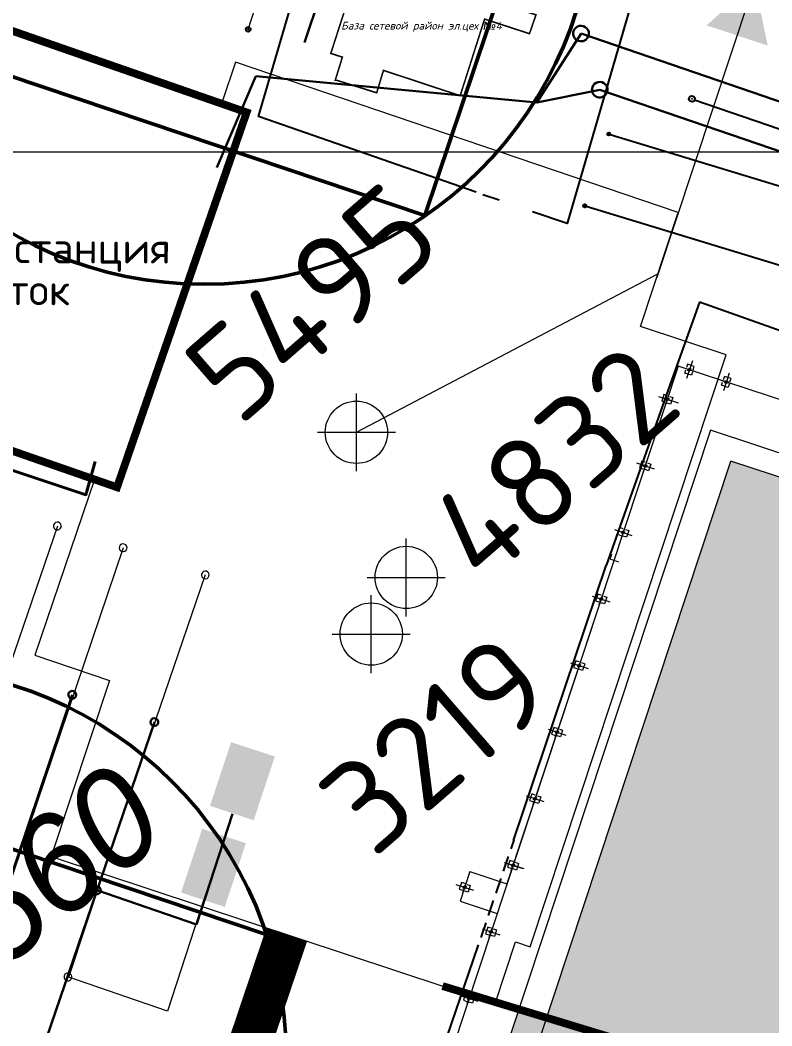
# Model space of a CAD drawing. Header units: millimetres. Extents: x 519 to 9564855, y -810 to 5021775.
# Drawn here: x 9541801.3 to 9541897.8, y 4997887.8 to 4998016.9 of the extents above; entities that cross this region are included whole.
import ezdxf

# ---------------------------------------------------------------- set-up
doc = ezdxf.new("R2010")
doc.units = ezdxf.units.MM
doc.header["$LTSCALE"] = 2
doc.header["$MEASUREMENT"] = 0
doc.header["$PDMODE"] = 2
doc.header["$PDSIZE"] = 5
doc.linetypes.add('1', pattern=[0])
doc.linetypes.add('92051501$0$DASHED', pattern=[0.75, 0.5, -0.25])
doc.layers.add('13A этап', color=7, linetype='Continuous', true_color=0xaafdfa)
for name, color, linetype in [('42 доп. скв. на 2009 год', 96, 'Continuous'), ('Existing roads', 41, 'Continuous'), ('OilColl&Flowlines', 3, 'Continuous'), ('ВЛ', 1, 'Continuous'), ('Газ', 4, 'GAS_LINE'), ('Оборудование', 250, 'Continuous'), ('ограждение', 55, 'Continuous'), ('ситуация', 7, 'Continuous'), ('Скважины - Конфликты наземки', 92, 'Continuous'), ('Скважины на 2013 год.', 21, '1'), ('Скважины на 2015 год', 7, 'Continuous')]:
    doc.layers.add(name, color=color, linetype=linetype)
for name, color, linetype, lineweight in [('SteamInjInfrastructure', 25, 'Continuous', 100), ('Скважины на 2026 доп.', 222, 'Continuous', 50), ('точка', 252, 'Continuous', 9), ('Электро', 1, 'Continuous', 30), ('Электроснаб', 1, 'Continuous', 18), ('Электроснабжене', 1, 'Continuous', 18)]:
    doc.layers.add(name, color=color, linetype=linetype, lineweight=lineweight)
doc.styles.add('92051501$0$STANDARD', font='simplex.shx')
doc.styles.add('Elect', font='isocpeur.ttf')
doc.styles.add('GeoApp', font='', dxfattribs={"height": 1})
doc.styles.get("Standard").update_dxf_attribs({"font": 'isocpeur.ttf', "width": 0.5})
doc.styles.add('style1', font='italicc.shx', dxfattribs={"height": 0.5})
doc.styles.get('GeoApp').set_extended_font_data('D431', italic=True)
doc.linetypes.add('_GP_FENCE', pattern='A,20,[130,ltypeshp.shx,S=2.5,R=0,X=0,Y=2.5],0', length=20)
doc.linetypes.add('CAB', pattern='A,0.7,-0.43403,["K",Standard,S=0.9,R=0,X=-0.4,Y=-0.3],-0.8', length=1.93403)
doc.linetypes.add('FENCELINE1', pattern='A,6.35,-2.54,[133,ltypeshp.shx,S=2.54,R=0,X=-2.54,Y=0],-2.54,25.4', length=36.83)
doc.linetypes.add('GAS_LINE', pattern='A,0.5,-0.2,["G",92051501$0$STANDARD,S=0.1,R=0,X=-0.1,Y=-0.05],-0.05', length=0.75)

# ---------------------------------------------------------------- blocks, each defined once
blk = doc.blocks.new('41')
at = {"color": 0, "linetype": 'Continuous'}
for p, q in [((-0.5, 0), (-0.48, 0.13)), ((-0.48, -0.13), (-0.5, 0)), ((-0.48, 0.13), (-0.43, 0.25)), ((-0.43, 0.25), (-0.35, 0.35)), ((-0.35, 0.35), (-0.25, 0.43)), ((-0.25, 0.43), (-0.13, 0.48)), ((-0.13, 0.48), (0, 0.5)), ((0, 0.5), (0.13, 0.48)), ((0.13, 0.48), (0.25, 0.43)), ((0.25, 0.43), (0.35, 0.35)), ((0.35, 0.35), (0.43, 0.25)), ((0.43, 0.25), (0.48, 0.13)), ((0.48, 0.13), (0.5, 0)), ((0.5, 0), (0.48, -0.13)), ((-0.43, -0.25), (-0.48, -0.13)), ((-0.35, -0.35), (-0.43, -0.25)), ((-0.25, -0.43), (-0.35, -0.35)), ((-0.13, -0.48), (-0.25, -0.43)), ((0, -0.5), (-0.13, -0.48)), ((0.13, -0.48), (0, -0.5)), ((0.25, -0.43), (0.13, -0.48)), ((0.35, -0.35), (0.25, -0.43)), ((0.43, -0.25), (0.35, -0.35)), ((0.48, -0.13), (0.43, -0.25))]:
    blk.add_line(p, q, dxfattribs=at)

msp = doc.modelspace()

# ---------------------------------------------------------------- hatches: boundary and pattern name
at = {"layer": 'Existing roads', "lineweight": 0}
h = msp.add_hatch(color=256, dxfattribs=at)
edge = h.paths.add_edge_path(flags=16)
edge.add_line((9542915.00048, 4997805.77889), (9542915.82838, 4997805.50495))
edge = h.paths.add_edge_path(flags=16)
edge.add_line((9542915.0804, 4997806.02041), (9542916.50414, 4997805.54932))
edge = h.paths.add_edge_path(flags=17)
edge.add_line((9542915.16031, 4997806.26193), (9542916.96364, 4997805.66524))
edge = h.paths.add_edge_path(flags=17)
edge.add_line((9542915.24023, 4997806.50345), (9542917.32836, 4997805.81252))
edge = h.paths.add_edge_path(flags=17)
edge.add_line((9542915.32014, 4997806.74496), (9542917.63357, 4997805.97949))
edge = h.paths.add_edge_path(flags=17)
edge.add_line((9542915.40006, 4997806.98648), (9542917.89543, 4997806.16081))
edge = h.paths.add_edge_path(flags=17)
edge.add_line((9542915.47997, 4997807.228), (9542918.12293, 4997806.3535))
edge = h.paths.add_edge_path(flags=17)
edge.add_line((9542915.55988, 4997807.46952), (9542918.32156, 4997806.55573))
edge = h.paths.add_edge_path(flags=17)
edge.add_line((9542915.6398, 4997807.71104), (9542918.49494, 4997806.76633))
edge = h.paths.add_edge_path(flags=17)
edge.add_line((9542915.71971, 4997807.95256), (9542918.64549, 4997806.98447))
edge = h.paths.add_edge_path(flags=17)
edge.add_line((9542915.79963, 4997808.19408), (9542918.77483, 4997807.20964))
edge = h.paths.add_edge_path(flags=17)
edge.add_line((9542915.87954, 4997808.4356), (9542918.88401, 4997807.44147))
edge = h.paths.add_edge_path(flags=17)
edge.add_line((9542916.09053, 4997811.84928), (9542916.91843, 4997811.57535))
edge = h.paths.add_edge_path(flags=17)
edge.add_line((9542915.41477, 4997811.80492), (9542916.83851, 4997811.33383))
edge = h.paths.add_edge_path(flags=17)
edge.add_line((9542914.95527, 4997811.689), (9542916.7586, 4997811.09231))
edge = h.paths.add_edge_path(flags=16)
edge.add_line((9542914.59055, 4997811.54171), (9542916.67869, 4997810.85079))
edge = h.paths.add_edge_path(flags=17)
edge.add_line((9542914.28535, 4997811.37474), (9542916.59877, 4997810.60927))
edge = h.paths.add_edge_path(flags=16)
edge.add_line((9542914.02348, 4997811.19343), (9542916.51886, 4997810.36775))
edge = h.paths.add_edge_path(flags=16)
edge.add_line((9542913.79599, 4997811.00074), (9542916.43894, 4997810.12623))
edge = h.paths.add_edge_path(flags=16)
edge.add_line((9542913.59735, 4997810.7985), (9542916.35903, 4997809.88471))
edge = h.paths.add_edge_path(flags=17)
edge.add_line((9542913.42397, 4997810.58791), (9542916.27911, 4997809.64319))
edge = h.paths.add_edge_path(flags=17)
edge.add_line((9542913.27342, 4997810.36976), (9542916.1992, 4997809.40167))
edge = h.paths.add_edge_path(flags=17)
edge.add_line((9542913.14408, 4997810.1446), (9542916.11928, 4997809.16016))
edge = h.paths.add_edge_path(flags=17)
edge.add_line((9542913.0349, 4997809.91276), (9542916.03937, 4997808.91864))
edge = h.paths.add_edge_path(flags=16)
edge.add_line((9542912.9453, 4997809.67445), (9542918.97361, 4997807.67979))
edge = h.paths.add_edge_path(flags=0)
edge.add_line((9542912.9453, 4997809.67445), (9542918.97361, 4997807.67979))
edge = h.paths.add_edge_path(flags=17)
edge.add_line((9542916.95679, 4997811.69128), (9542914.96213, 4997805.66296))
edge = h.paths.add_edge_path()
edge.add_arc((9542915.95946, 4997808.67712), 3.17487, 0, 360)
h.paths.add_polyline_path([(9541621.30331, 4998240.21534), (9541619.40682, 4998234.52294), (9541668.34915, 4998218.3288), (9541670.24564, 4998224.02121)])
edge = h.paths.add_edge_path()
edge.add_line((9541543.45632, 4998259.65358), (9541545.35281, 4998265.34598))
edge.add_line((9541545.35281, 4998265.34598), (9539882.1273, 4998815.67717))
edge.add_arc((9539884.64036, 4998823.2722), 8, 161.691556, 251.691556, ccw=False)
edge.add_line((9539877.04533, 4998825.78526), (9539870.13442, 4998804.89892))
edge.add_arc((9539877.72945, 4998802.38586), 8, 71.691556, 161.691556, ccw=False)
edge.add_line((9539880.24251, 4998809.9809), (9541543.45632, 4998259.65358))
h.paths.add_polyline_path([(9542731.24197, 4997866.63683), (9542733.13846, 4997872.32923), (9541746.19614, 4998198.89057), (9541744.29964, 4998193.19816)])
edge = h.paths.add_edge_path()
edge.add_line((9542910.0184, 4997814.64503), (9542909.36398, 4997812.66899))
edge.add_line((9542909.36398, 4997812.66899), (9542916.00503, 4997810.46964))
edge.add_arc((9542908.97287, 4997822.57537), 14, 300.1520949, 341.6915561)
edge.add_line((9542922.26418, 4997818.17752), (9542982.04609, 4997998.85197))
edge.add_arc((9542983.94484, 4997998.22371), 2, 71.691556, 161.6915561, ccw=False)
edge.add_line((9542984.57311, 4998000.12246), (9542975.07709, 4998003.26452))
edge.add_arc((9542974.44884, 4998001.36581), 1.99996, -18.3072492, 71.6915562, ccw=False)
edge.add_line((9542976.34757, 4998000.73759), (9542916.56564, 4997820.06306))
edge.add_arc((9542908.97061, 4997822.57612), 8, 277.5258796, 341.691556, ccw=False)
h.paths.add_polyline_path([(9542831.9304, 4997833.32085), (9542833.8167, 4997839.01663), (9542809.08896, 4997847.19859), (9542807.19247, 4997841.50618)])
at = {"layer": 'Скважины на 2015 год', "linetype": 'ByBlock', "lineweight": 0, "ltscale": 5}
msp.add_hatch(color=5, dxfattribs=at).paths.add_polyline_path([(9542114.21092, 4997886.96645), (9542043.94133, 4997910.21738), (9541973.67173, 4997933.46832), (9541925.09459, 4997949.54162), (9541924.69479, 4997948.33332), (9541925.33951, 4997948.12), (9541924.39711, 4997945.27186), (9541922.46823, 4997939.44234), (9541921.56992, 4997936.72745), (9541920.11311, 4997937.20948), (9541920.72557, 4997939.06047), (9541922.84616, 4997945.46937), (9541923.8827, 4997948.60203), (9541924.69479, 4997948.33332), (9541925.09459, 4997949.54162), (9541892.57839, 4997960.30064), (9541868.93564, 4997888.84688), (9541865.34718, 4997889.93953), (9541864.40391, 4997887.08873), (9541862.7331, 4997882.03919), (9541845.97046, 4997831.37869), (9541845.16252, 4997828.93691), (9541849.89345, 4997827.31798), (9541850.71736, 4997829.80802), (9541869.7194, 4997823.52059), (9541870.01271, 4997824.40706), (9541870.47295, 4997824.25478), (9541869.65834, 4997821.79287), (9541869.29024, 4997820.68038), (9541874.96735, 4997818.73767), (9541876.16922, 4997822.36998), (9541876.64391, 4997822.21292), (9541877.29746, 4997824.18809), (9541877.92636, 4997824.50428), (9541878.41394, 4997824.34295), (9541878.72363, 4997825.27889), (9541879.97929, 4997824.86342, -0.197616276), (9541883.39415, 4997825.10512), (9541961.1502, 4997799.37705), (9541962.23745, 4997802.66299), (9542038.21798, 4997777.52241), (9542037.13072, 4997774.23647), (9542095.10581, 4997755.05357, -0.414213563), (9542097.01155, 4997751.26303), (9542095.81283, 4997747.64024), (9542095.81273, 4997747.64028), (9542093.30469, 4997740.06039), (9542088.43563, 4997725.34502), (9542131.63239, 4997711.05199), (9542143.97779, 4997748.36259), (9542075.81236, 4997770.9173)])
at = {"layer": 'Электро', "ltscale": 7.5}
msp.add_hatch(color=256, dxfattribs=at).paths.add_polyline_path([(9541834.02483, 4997922.37881), (9541828.41259, 4997924.2358), (9541825.70536, 4997916.05394), (9541831.3176, 4997914.19695)])
at = {"layer": 'Электроснаб', "lineweight": 0, "ltscale": 7.5}
msp.add_hatch(color=1, dxfattribs=at).paths.add_polyline_path([(9541830.31215, 4997911.24879), (9541824.69992, 4997913.10578), (9541821.99269, 4997904.92392), (9541827.60492, 4997903.06693)])
at = {"layer": 'Электроснабжене', "lineweight": 0, "ltscale": 7.5}
msp.add_hatch(color=1, dxfattribs=at).paths.add_polyline_path([(9541830.31215, 4997911.24879), (9541824.69992, 4997913.10578), (9541821.99269, 4997904.92392), (9541827.60492, 4997903.06693)])

# ---------------------------------------------------------------- linework, layer by layer
at = {"layer": '13A этап', "color": 5, "lineweight": 0, "ltscale": 80, "const_width": 1}
msp.add_lwpolyline([(9541855.55732, 4997892.92046), (9541879.67204, 4997885.57774)], dxfattribs=at)
at = {"layer": '42 доп. скв. на 2009 год', "color": 0, "linetype": 'ByBlock', "lineweight": 0}
for points in [[(9541864.9346, 4997898.57666), (9541866.82241, 4997897.95202), (9541891.96299, 4997973.93255), (9541880.94993, 4997977.57772)], [(9541812.81321, 4997932.13223), (9541805.33701, 4997909.53745), (9541862.32241, 4997890.68202), (9541864.9346, 4997898.57666)]]:
    msp.add_lwpolyline(points, dxfattribs=at)
at = {"layer": '42 доп. скв. на 2009 год', "linetype": 'ByBlock', "lineweight": 0, "ltscale": 80}
msp.add_lwpolyline([(9541871.42782, 4997827.97018), (9541851.02626, 4997834.72069), (9541892.57839, 4997960.30064)], dxfattribs=at)
at = {"layer": '42 доп. скв. на 2009 год', "color": 0, "linetype": 'ByBlock', "lineweight": 0}
for centre in [(9541850.9, 4997945.37), (9541846.4, 4997938.1)]:
    msp.add_circle(centre, 4, dxfattribs=at)
for p in [(9541850.9, 4997945.37), (9541846.4, 4997938.1)]:
    msp.add_point(p, dxfattribs=at)
at = {"layer": 'Existing roads', "color": 0, "linetype": 'ByBlock', "lineweight": 0, "ltscale": 80}
msp.add_line((9533000, 4998000), (9548000, 4998000), dxfattribs=at)
at = {"layer": 'Existing roads', "lineweight": 0, "const_width": 5.4, "flags": 128}
msp.add_lwpolyline([(9541835.6113, 4997899.52024), (9541759.08351, 4997673.5309)], dxfattribs=at)
at = {"layer": 'OilColl&Flowlines', "lineweight": 0}
msp.add_solid([(9541897.29791, 4998013.63459), (9541889.4408, 4998016.23436), (9541895.62082, 4998021.73893)], dxfattribs=at)
at = {"layer": 'SteamInjInfrastructure', "color": 7, "linetype": 'Continuous', "lineweight": 0, "ltscale": 0.25}
msp.add_line((9541885.81989, 4997972.5046), (9541846.64121, 4997854.12272), dxfattribs=at)
at = {"layer": 'SteamInjInfrastructure', "color": 7, "linetype": 'Continuous', "lineweight": 0, "ltscale": 2}
for p, q in [((9541912.0663, 4997963.82014), (9541885.81989, 4997972.5046)), ((9541877.37576, 4997946.98453), (9541863.83062, 4997906.04806))]:
    msp.add_line(p, q, dxfattribs=at)
at = {"layer": 'SteamInjInfrastructure', "color": 7, "linetype": 'ByBlock', "lineweight": 0, "ltscale": 25}
for p, q in [((9541886.54673, 4997972.26778), (9541887.8532, 4997971.83549)), ((9541886.63924, 4997971.60518), (9541886.77803, 4997972.02463)), ((9541887.0162, 4997972.74443), (9541886.87741, 4997972.32498)), ((9541887.62957, 4997973.16564), (9541886.88032, 4997970.90126)), ((9541887.87064, 4997972.46171), (9541887.0162, 4997972.74443)), ((9541887.06542, 4997971.93816), (9541887.15966, 4997972.22297)), ((9541887.15966, 4997972.22297), (9541887.44447, 4997972.12873)), ((9541887.44447, 4997972.12873), (9541887.35023, 4997971.84392)), ((9541887.73097, 4997972.03959), (9541887.87064, 4997972.46171)), ((9541887.49369, 4997971.32246), (9541886.63924, 4997971.60518)), ((9541887.35023, 4997971.84392), (9541887.06542, 4997971.93816)), ((9541887.63336, 4997971.74458), (9541887.49369, 4997971.32246)), ((9541891.27065, 4997970.70104), (9541892.57712, 4997970.26875)), ((9541891.74012, 4997971.17769), (9541891.60133, 4997970.75824)), ((9541892.35348, 4997971.5989), (9541891.60424, 4997969.33452)), ((9541892.59456, 4997970.89497), (9541891.74012, 4997971.17769)), ((9541892.45489, 4997970.47285), (9541892.59456, 4997970.89497)), ((9541891.36316, 4997970.03844), (9541891.50195, 4997970.45789)), ((9541892.2176, 4997969.75572), (9541891.36316, 4997970.03844)), ((9541891.78933, 4997970.37142), (9541891.88357, 4997970.65623)), ((9541892.07415, 4997970.27718), (9541891.78933, 4997970.37142)), ((9541891.88357, 4997970.65623), (9541892.16839, 4997970.56199)), ((9541892.16839, 4997970.56199), (9541892.07415, 4997970.27718)), ((9541892.35727, 4997970.17784), (9541892.2176, 4997969.75572)), ((9541883.26666, 4997968.60948), (9541885.53104, 4997967.86024)), ((9541883.97058, 4997968.85056), (9541883.68786, 4997967.99611)), ((9541884.3927, 4997968.71088), (9541883.97058, 4997968.85056)), ((9541884.16451, 4997967.52664), (9541884.5968, 4997968.83312)), ((9541884.20932, 4997968.13957), (9541884.30356, 4997968.42438)), ((9541884.49413, 4997968.04533), (9541884.20932, 4997968.13957)), ((9541884.30356, 4997968.42438), (9541884.58837, 4997968.33014)), ((9541884.58837, 4997968.33014), (9541884.49413, 4997968.04533)), ((9541884.68771, 4997968.61327), (9541885.10983, 4997968.4736)), ((9541885.10983, 4997968.4736), (9541884.82711, 4997967.61916)), ((9541883.68786, 4997967.99611), (9541884.10732, 4997967.85732)), ((9541884.82711, 4997967.61916), (9541884.40766, 4997967.75795)), ((9541880.43947, 4997960.06506), (9541882.70384, 4997959.31582)), ((9541881.14339, 4997960.30614), (9541880.86067, 4997959.4517)), ((9541880.86067, 4997959.4517), (9541881.28012, 4997959.31291)), ((9541881.56551, 4997960.16647), (9541881.14339, 4997960.30614)), ((9541881.33732, 4997958.98223), (9541881.76961, 4997960.2887)), ((9541881.38213, 4997959.59516), (9541881.47637, 4997959.87997)), ((9541881.66694, 4997959.50092), (9541881.38213, 4997959.59516)), ((9541881.47637, 4997959.87997), (9541881.76118, 4997959.78573)), ((9541881.99992, 4997959.07474), (9541881.58047, 4997959.21353)), ((9541881.76118, 4997959.78573), (9541881.66694, 4997959.50092)), ((9541881.86052, 4997960.06886), (9541882.28264, 4997959.92918)), ((9541882.28264, 4997959.92918), (9541881.99992, 4997959.07474)), ((9541877.61228, 4997951.52065), (9541879.87665, 4997950.77141)), ((9541878.3162, 4997951.76173), (9541878.03348, 4997950.90729)), ((9541878.73832, 4997951.62206), (9541878.3162, 4997951.76173)), ((9541878.51013, 4997950.43782), (9541878.94242, 4997951.74429)), ((9541878.55494, 4997951.05074), (9541878.64918, 4997951.33556)), ((9541878.64918, 4997951.33556), (9541878.93399, 4997951.24132)), ((9541879.03333, 4997951.52444), (9541879.45545, 4997951.38477)), ((9541879.45545, 4997951.38477), (9541879.17273, 4997950.53033)), ((9541878.03348, 4997950.90729), (9541878.45293, 4997950.7685)), ((9541878.83975, 4997950.9565), (9541878.55494, 4997951.05074)), ((9541879.17273, 4997950.53033), (9541878.75328, 4997950.66912)), ((9541878.93399, 4997951.24132), (9541878.83975, 4997950.9565)), ((9541874.78508, 4997942.97624), (9541877.04946, 4997942.227)), ((9541875.489, 4997943.21732), (9541875.20629, 4997942.36288)), ((9541875.20629, 4997942.36288), (9541875.62574, 4997942.22409)), ((9541875.91113, 4997943.07765), (9541875.489, 4997943.21732)), ((9541875.68294, 4997941.89341), (9541876.11523, 4997943.19988)), ((9541875.72775, 4997942.50633), (9541875.82199, 4997942.79114)), ((9541876.01256, 4997942.41209), (9541875.72775, 4997942.50633)), ((9541875.82199, 4997942.79114), (9541876.1068, 4997942.6969)), ((9541876.1068, 4997942.6969), (9541876.01256, 4997942.41209)), ((9541876.20614, 4997942.98003), (9541876.62826, 4997942.84036)), ((9541876.62826, 4997942.84036), (9541876.34554, 4997941.98592)), ((9541876.34554, 4997941.98592), (9541875.92609, 4997942.12471)), ((9541872.66926, 4997934.67044), (9541872.38654, 4997933.816)), ((9541873.09138, 4997934.53077), (9541872.66926, 4997934.67044)), ((9541872.86319, 4997933.34653), (9541873.29548, 4997934.653)), ((9541871.96534, 4997934.42936), (9541874.22972, 4997933.68012)), ((9541872.38654, 4997933.816), (9541872.806, 4997933.67721)), ((9541872.908, 4997933.95945), (9541873.00224, 4997934.24427)), ((9541873.19281, 4997933.86521), (9541872.908, 4997933.95945)), ((9541873.00224, 4997934.24427), (9541873.28705, 4997934.15003)), ((9541873.5258, 4997933.43904), (9541873.10634, 4997933.57783)), ((9541873.28705, 4997934.15003), (9541873.19281, 4997933.86521)), ((9541873.38639, 4997934.43315), (9541873.80851, 4997934.29348)), ((9541873.80851, 4997934.29348), (9541873.5258, 4997933.43904)), ((9541869.1307, 4997925.88741), (9541871.39508, 4997925.13817)), ((9541869.83462, 4997926.12849), (9541869.5519, 4997925.27405)), ((9541870.25674, 4997925.98882), (9541869.83462, 4997926.12849)), ((9541870.02856, 4997924.80458), (9541870.46084, 4997926.11105)), ((9541870.07336, 4997925.41751), (9541870.1676, 4997925.70232)), ((9541870.1676, 4997925.70232), (9541870.45242, 4997925.60808)), ((9541870.45242, 4997925.60808), (9541870.35818, 4997925.32327)), ((9541870.55176, 4997925.89121), (9541870.97388, 4997925.75153)), ((9541870.97388, 4997925.75153), (9541870.69116, 4997924.89709)), ((9541869.5519, 4997925.27405), (9541869.97136, 4997925.13526)), ((9541870.35818, 4997925.32327), (9541870.07336, 4997925.41751)), ((9541870.69116, 4997924.89709), (9541870.2717, 4997925.03588)), ((9541866.31096, 4997917.34054), (9541868.57533, 4997916.5913)), ((9541867.01488, 4997917.58162), (9541866.73216, 4997916.72717)), ((9541866.73216, 4997916.72717), (9541867.15161, 4997916.58838)), ((9541867.437, 4997917.44194), (9541867.01488, 4997917.58162)), ((9541867.20881, 4997916.2577), (9541867.6411, 4997917.56418)), ((9541867.25362, 4997916.87063), (9541867.34786, 4997917.15544)), ((9541867.53843, 4997916.77639), (9541867.25362, 4997916.87063)), ((9541867.34786, 4997917.15544), (9541867.63267, 4997917.0612)), ((9541867.87141, 4997916.35022), (9541867.45196, 4997916.48901)), ((9541867.63267, 4997917.0612), (9541867.53843, 4997916.77639)), ((9541867.73201, 4997917.34433), (9541868.15413, 4997917.20466)), ((9541868.15413, 4997917.20466), (9541867.87141, 4997916.35022)), ((9541863.47632, 4997908.79859), (9541865.7407, 4997908.04935)), ((9541864.18024, 4997909.03967), (9541863.89752, 4997908.18523)), ((9541864.60236, 4997908.89999), (9541864.18024, 4997909.03967)), ((9541864.37417, 4997907.71575), (9541864.80646, 4997909.02223)), ((9541864.89737, 4997908.80238), (9541865.31949, 4997908.66271)), ((9541863.89752, 4997908.18523), (9541864.31698, 4997908.04644)), ((9541864.41898, 4997908.32868), (9541864.51322, 4997908.61349)), ((9541864.70379, 4997908.23444), (9541864.41898, 4997908.32868)), ((9541864.51322, 4997908.61349), (9541864.79803, 4997908.51925)), ((9541865.03678, 4997907.80827), (9541864.61732, 4997907.94706)), ((9541864.79803, 4997908.51925), (9541864.70379, 4997908.23444)), ((9541865.31949, 4997908.66271), (9541865.03678, 4997907.80827)), ((9541857.97609, 4997906.20619), (9541857.69338, 4997905.35175)), ((9541858.39822, 4997906.06652), (9541857.97609, 4997906.20619)), ((9541858.17003, 4997904.88228), (9541858.60232, 4997906.18875)), ((9541857.27217, 4997905.96511), (9541859.53655, 4997905.21587)), ((9541857.69338, 4997905.35175), (9541858.11283, 4997905.21296)), ((9541858.21484, 4997905.49521), (9541858.30908, 4997905.78002)), ((9541858.49965, 4997905.40097), (9541858.21484, 4997905.49521)), ((9541858.30908, 4997905.78002), (9541858.59389, 4997905.68578)), ((9541858.83263, 4997904.97479), (9541858.41318, 4997905.11358)), ((9541858.59389, 4997905.68578), (9541858.49965, 4997905.40097)), ((9541858.69323, 4997905.96891), (9541859.11535, 4997905.82924)), ((9541859.11535, 4997905.82924), (9541858.83263, 4997904.97479)), ((9541860.64913, 4997900.25418), (9541862.9135, 4997899.50493)), ((9541861.35305, 4997900.49525), (9541861.07033, 4997899.64081)), ((9541861.77517, 4997900.35558), (9541861.35305, 4997900.49525)), ((9541861.54698, 4997899.17134), (9541861.97927, 4997900.47781)), ((9541861.59179, 4997899.78427), (9541861.68603, 4997900.06908)), ((9541861.8766, 4997899.69003), (9541861.59179, 4997899.78427)), ((9541861.68603, 4997900.06908), (9541861.97084, 4997899.97484)), ((9541861.97084, 4997899.97484), (9541861.8766, 4997899.69003)), ((9541862.07018, 4997900.25797), (9541862.4923, 4997900.1183)), ((9541862.4923, 4997900.1183), (9541862.20958, 4997899.26385)), ((9541861.07033, 4997899.64081), (9541861.48978, 4997899.50202)), ((9541862.20958, 4997899.26385), (9541861.79013, 4997899.40264)), ((9541858.52586, 4997891.95084), (9541858.24314, 4997891.0964)), ((9541858.94798, 4997891.81117), (9541858.52586, 4997891.95084)), ((9541857.82194, 4997891.70976), (9541860.08631, 4997890.96052)), ((9541858.24314, 4997891.0964), (9541858.66259, 4997890.95761)), ((9541858.71979, 4997890.62693), (9541859.15208, 4997891.9334)), ((9541858.7646, 4997891.23985), (9541858.85884, 4997891.52467)), ((9541859.04941, 4997891.14561), (9541858.7646, 4997891.23985)), ((9541858.85884, 4997891.52467), (9541859.14365, 4997891.43043)), ((9541859.38239, 4997890.71944), (9541858.96294, 4997890.85823)), ((9541859.14365, 4997891.43043), (9541859.04941, 4997891.14561)), ((9541859.24299, 4997891.71355), (9541859.66511, 4997891.57388)), ((9541859.66511, 4997891.57388), (9541859.38239, 4997890.71944))]:
    msp.add_line(p, q, dxfattribs=at)
at = {"layer": 'SteamInjInfrastructure', "color": 7, "linetype": 'Continuous', "lineweight": 0, "ltscale": 0.1}
for p, q in [((9541885.83036, 4997967.76119), (9541884.19553, 4997968.30213)), ((9541973.67173, 4997933.46832), (9541892.57839, 4997960.30064)), ((9541866.04002, 4997907.9503), (9541864.40519, 4997908.49124))]:
    msp.add_line(p, q, dxfattribs=at)
at = {"layer": 'SteamInjInfrastructure', "color": 7, "linetype": 'Continuous', "lineweight": 0, "ltscale": 0.75}
msp.add_line((9541859.07628, 4997907.62118), (9541857.81975, 4997903.82366), dxfattribs=at)
at = {"layer": 'SteamInjInfrastructure', "color": 7, "linetype": '_GP_FENCE', "lineweight": 0, "ltscale": 0.5}
msp.add_lwpolyline([(9541875.98978, 4997821.44584), (9542090.91029, 4997750.33253), (9542082.42872, 4997724.6993), (9542133.69519, 4997707.73615), (9542147.83115, 4997750.45821), (9542079.47585, 4997773.07574), (9542117.8, 4997888.9), (9541889.94899, 4997964.29177), (9541864.40391, 4997887.08873), (9541862.7331, 4997882.03919), (9541845.97046, 4997831.37869), (9541847.88336, 4997830.74574)], dxfattribs=at)
at = {"layer": 'SteamInjInfrastructure', "color": 7, "linetype": 'Continuous', "lineweight": 0, "ltscale": 0.5}
for points in [[(9541859.07628, 4997907.62118), (9541863.83062, 4997906.04806)], [(9541857.81975, 4997903.82366), (9541862.56665, 4997902.253)]]:
    msp.add_lwpolyline(points, dxfattribs=at)
at = {"layer": 'ВЛ', "flags": 128}
for points, elevation in [([(9541887.9176, 4998006.68222), (9541911.15563, 4997998.70517)], 0.09486), ([(9541877.0912, 4998002.23623), (9541916.9237, 4997990.11104)], 24.44713)]:
    msp.add_lwpolyline(points, dxfattribs=dict(at, elevation=elevation))
msp.add_lwpolyline([(9541873.99486, 4997993.00904), (9541904.3131, 4997983.78003)], dxfattribs=at)
at = {"layer": 'ВЛ'}
for centre, radius in [((9541830.62284, 4998015.72853, 24.44713), 0.3), ((9541876.89987, 4998002.29448, 24.44713), 0.2), ((9541876.89987, 4998002.29448, 24.44713), 0.2), ((9541873.80353, 4997993.06729), 0.2), ((9541873.80353, 4997993.06729), 0.2)]:
    msp.add_circle(centre, radius, dxfattribs=at)
msp.add_ellipse((9541887.56291, 4998006.80397, 0.09486), major_axis=(-0.26605, -0.26428), ratio=0.999999994, start_param=5.599621029, end_param=11.882806336, dxfattribs=at)
msp.add_ellipse((9541887.56291, 4998006.80397, 0.09486), major_axis=(-0.26605, -0.26428), ratio=0.999999994, start_param=5.599621029, end_param=11.882806336, dxfattribs=at)
at = {"layer": 'Газ', "color": 4, "elevation": 1.1784, "flags": 128}
for points in [[(9541888.52655, 4997980.70398), (9541884.77396, 4997970.1951), (9541876.57603, 4997946.9119)], [(9541932.93496, 4997964.95896), (9541888.52655, 4997980.70398)]]:
    msp.add_lwpolyline(points, dxfattribs=at)
at = {"layer": 'Газ', "elevation": -20.8722}
for points in [[(9541864.67701, 4997911.6077), (9541876.57603, 4997946.9119)], [(9541896.817, 4997816.4198), (9541896.1775, 4997814.3865), (9541839.8057, 4997833.3074), (9541839.3367, 4997832.5632), (9541837.7774, 4997833.0061), (9541839.616, 4997838.1317), (9541859.533, 4997896.308)]]:
    msp.add_lwpolyline(points, dxfattribs=at)
at = {"layer": 'Газ', "linetype": '92051501$0$DASHED', "ltscale": 2, "elevation": -44.6766}
msp.add_lwpolyline([(9541859.533, 4997896.308), (9541864.733, 4997911.637)], dxfattribs=at)
at = {"layer": 'ограждение', "color": 252, "linetype": 'FENCELINE1', "ltscale": 0.01}
for points, elevation in [([(9541859.86753, 4997994.83449), (9541831.92194, 4998004.5546), (9541842.54142, 4998040.78951), (9541882.68623, 4998029.07599)], 0.1737), ([(9541882.68623, 4998029.07599), (9541871.55672, 4997990.78883), (9541867.08901, 4997992.30857)], -0.1608), ([(9541862.82576, 4997993.78073), (9541860.73819, 4997994.46739)], 0.1737)]:
    msp.add_lwpolyline(points, dxfattribs=dict(at, elevation=elevation))
at = {"layer": 'ситуация', "color": 0, "linetype": 'ByBlock', "ltscale": 0.7, "const_width": 0.2, "elevation": 24.44713}
msp.add_lwpolyline([(9541841.2112, 4998012.63735), (9541845.15374, 4998024.84384), (9541867.55179, 4998017.59297), (9541866.71479, 4998015.16989), (9541860.95573, 4998017.04974), (9541857.81895, 4998007.20642), (9541847.96958, 4998010.46221), (9541847.10826, 4998007.58224), (9541841.97203, 4998009.18927), (9541841.78208, 4998009.18927), (9541842.70041, 4998012.15893), (9541841.2112, 4998012.63735)], dxfattribs=at)
at = {"layer": 'ситуация'}
msp.add_circle((9541830.62284, 4998015.72853, 24.44713), 0.02824, dxfattribs=at)
at = {"layer": 'Скважины на 2013 год.', "color": 3, "linetype": 'ByBlock', "lineweight": 0, "ltscale": 5}
msp.add_line((9541883.10246, 4997983.90559), (9541898.12627, 4998029.31094), dxfattribs=at)
at = {"layer": 'Скважины на 2013 год.', "color": 0, "linetype": 'ByBlock', "lineweight": 0}
msp.add_line((9541844.5, 4997964), (9541883.10246, 4997984.30559), dxfattribs=at)
for points in [[(9541880.94993, 4997977.57772), (9541885.78939, 4997992.19905), (9541828.98994, 4998011.53355), (9541827.2956, 4998006.55605)], [(9541810.88567, 4997957.94817), (9541803.21061, 4997935.40095), (9541812.81321, 4997932.13223)]]:
    msp.add_lwpolyline(points, dxfattribs=at)
msp.add_circle((9541844.5, 4997964), 4, dxfattribs=at)
msp.add_point((9541844.5, 4997964), dxfattribs=at)
at = {"layer": 'Скважины на 2026 доп.'}
for points in [[(9541796.59205, 4998074.21801), (9541777.47176, 4998017.3461), (9541853.30097, 4997991.85238), (9541872.42126, 4998048.72429)], [(9541757.09205, 4997925.01801), (9541737.97176, 4997868.1461), (9541813.80097, 4997842.65238), (9541832.92126, 4997899.52429)]]:
    msp.add_lwpolyline(points, close=True, dxfattribs=at)
for centre in [(9541825, 4998033), (9541785.5, 4997883.8)]:
    msp.add_circle(centre, 50, dxfattribs=at)
at = {"layer": 'Электро'}
for p, q in [((9541837.83613, 4998014.03038, 0), (9541887.68851, 4998164.69557, 0)), ((9541808.02478, 4997930.29832, 0), (9541694.57886, 4997594.63403, 0)), ((9541818.57185, 4997926.80695, 0), (9541738.51767, 4997692.74012, 0))]:
    msp.add_line(p, q, dxfattribs=at)
at = {"layer": 'Электро', "ltscale": 2}
for p, q in [((9541867.64368, 4998006.33402), (9541873.33716, 4998015.1872, 0.6152)), ((9541826.56242, 4997997.98163), (9541831.58581, 4998009.69942)), ((9541831.58581, 4998009.69942), (9541867.64368, 4998006.33402)), ((9541867.64368, 4998006.33402), (9541875.73896, 4998007.98092, -5.17893))]:
    msp.add_line(p, q, dxfattribs=at)
at = {"layer": 'Электро', "ltscale": 25}
for p, q in [((9541873.33716, 4998015.1872, 0.6152), (9542139.23049, 4997923.96701, 0.6152)), ((9541875.76428, 4998007.97249), (9542132.84617, 4997919.81568, -5.93615))]:
    msp.add_line(p, q, dxfattribs=at)
at = {"layer": 'Электро', "ltscale": 7.5}
for p, q in [((9541828.59605, 4997915.02949), (9541823.98363, 4997900.83391)), ((9541823.98363, 4997900.83391), (9541811.18151, 4997905.2159, 0))]:
    msp.add_line(p, q, dxfattribs=at)
at = {"layer": 'Электро', "ltscale": 0.5}
for centre, start, end in [((9541873.33716, 4998015.1872, 0.6152), 341.9999999, 162), ((9541873.33716, 4998015.1872, 0.6152), 162, 341.9999999), ((9541875.73896, 4998007.98092, -5.17893), 162, 341.9999999), ((9541875.73896, 4998007.98092, -5.17893), 341.9999999, 162)]:
    msp.add_arc(centre, 1, start, end, dxfattribs=at)
at = {"layer": 'Электро'}
for centre, start, end in [((9541808.02478, 4997930.29832, 0), 342, 162), ((9541808.02478, 4997930.29832, 0), 342, 162), ((9541808.02478, 4997930.29832, 0), 342, 162), ((9541808.02478, 4997930.29832, 0), 162, 342), ((9541808.02478, 4997930.29832, 0), 162, 342), ((9541808.02478, 4997930.29832, 0), 162, 342), ((9541818.57185, 4997926.80695, 0), 162, 342), ((9541818.57185, 4997926.80695, 0), 162, 342), ((9541818.57185, 4997926.80695, 0), 162, 342), ((9541818.57185, 4997926.80695, 0), 342, 162), ((9541818.57185, 4997926.80695, 0), 342, 162), ((9541818.57185, 4997926.80695, 0), 342, 162), ((9541811.18151, 4997905.2159, 0), 162.0000001, 342.0000001), ((9541811.18151, 4997905.2159, 0), 162.0000001, 342.0000001), ((9541811.18151, 4997905.2159, 0), 162.0000001, 342.0000001), ((9541811.18151, 4997905.2159, 0), 342.0000001, 162.0000001), ((9541811.18151, 4997905.2159, 0), 342.0000001, 162.0000001), ((9541811.18151, 4997905.2159, 0), 342.0000001, 162.0000001)]:
    msp.add_arc(centre, 0.5, start, end, dxfattribs=at)
at = {"layer": 'Электроснаб', "color": 1, "lineweight": 0}
for centre, start, end in [((9541806.11345, 4997951.97374, 17.79614), 162.0000001, 342.0000001), ((9541806.11345, 4997951.97374, 17.79614), 162.0000001, 342.0000001), ((9541806.11345, 4997951.97374, 17.79614), 162.0000001, 342.0000001), ((9541806.11345, 4997951.97374, 17.79614), 342.0000001, 162.0000001), ((9541806.11345, 4997951.97374, 17.79614), 342.0000001, 162.0000001), ((9541806.11345, 4997951.97374, 17.79614), 342.0000001, 162.0000001), ((9541814.55396, 4997949.18246, 17.79614), 162, 342), ((9541814.55396, 4997949.18246, 17.79614), 162, 342), ((9541814.55396, 4997949.18246, 17.79614), 162, 342), ((9541814.55396, 4997949.18246, 17.79614), 342, 162), ((9541814.55396, 4997949.18246, 17.79614), 342, 162), ((9541814.55396, 4997949.18246, 17.79614), 342, 162), ((9541825.10103, 4997945.69109, 17.79614), 342, 162), ((9541825.10103, 4997945.69109, 17.79614), 342, 162), ((9541825.10103, 4997945.69109, 17.79614), 342, 162), ((9541825.10103, 4997945.69109, 17.79614), 162, 342), ((9541825.10103, 4997945.69109, 17.79614), 162, 342), ((9541825.10103, 4997945.69109, 17.79614), 162, 342), ((9541807.46884, 4997894.08588, 0), 342.0000001, 162.0000001), ((9541807.46884, 4997894.08588, 0), 342.0000001, 162.0000001), ((9541807.46884, 4997894.08588, 0), 342.0000001, 162.0000001), ((9541807.46884, 4997894.08588, 0), 162.0000001, 342.0000001), ((9541807.46884, 4997894.08588, 0), 162.0000001, 342.0000001), ((9541807.46884, 4997894.08588, 0), 162.0000001, 342.0000001)]:
    msp.add_arc(centre, 0.5, start, end, dxfattribs=at)
at = {"layer": 'Электроснабжене', "color": 1, "linetype": 'ByBlock', "lineweight": 0}
for p, q in [((9541830.62284, 4998015.72853, 24.44713), (9541879.50731, 4998167.60486, 24.44713)), ((9541806.11345, 4997951.97374, 17.79614), (9541688.28937, 4997607.25064, 0)), ((9541814.55396, 4997949.18246, 17.79614), (9541694.57886, 4997594.63403, 0)), ((9541825.10103, 4997945.69109, 17.79614), (9541738.51767, 4997692.74012, 0))]:
    msp.add_line(p, q, dxfattribs=at)
at = {"layer": 'Электроснабжене', "color": 0, "linetype": 'ByBlock', "lineweight": -2, "ltscale": 50}
msp.add_line((9541811.92041, 4997907.35913, 0), (9541807.49036, 4997894.07851, 0), dxfattribs=at)
at = {"layer": 'Электроснабжене', "color": 1, "lineweight": 0, "ltscale": 7.5}
for p, q in [((9541824.88338, 4997903.89947, 0), (9541820.27096, 4997889.70389, 0)), ((9541820.27096, 4997889.70389, 0), (9541807.46884, 4997894.08588, 0))]:
    msp.add_line(p, q, dxfattribs=at)
at = {"layer": 'Электроснабжене', "color": 192, "linetype": 'CAB', "lineweight": 40}
msp.add_lwpolyline([(9541574.24327, 4997972.70019), (9541572.61688, 4997973.28167), (9541577.16235, 4997987.98712), (9541629.21836, 4997972.07513), (9541697.3795, 4997999.65891), (9541705.7723, 4998017.94175), (9541756.7467, 4997999.65775), (9541777.65464, 4997966.66765), (9541809.78182, 4997955.99081), (9541810.96511, 4997960.24887)], dxfattribs=at)
at = {"layer": 'Электроснабжене', "linetype": 'ByBlock', "lineweight": -2, "ltscale": 50, "const_width": 1, "elevation": 24.44713}
msp.add_lwpolyline([(9541782.27479, 4997967.83495), (9541799.01415, 4998015.98756), (9541830.41106, 4998005.07301), (9541813.77097, 4997956.94515), (9541782.29317, 4997967.88782)], dxfattribs=at)
at = {"layer": 'Электроснабжене', "color": 1, "lineweight": 0}
for centre, start, end in [((9541806.11345, 4997951.97374, 17.79614), 162.0000001, 342.0000001), ((9541806.11345, 4997951.97374, 17.79614), 162.0000001, 342.0000001), ((9541806.11345, 4997951.97374, 17.79614), 162.0000001, 342.0000001), ((9541806.11345, 4997951.97374, 17.79614), 342.0000001, 162.0000001), ((9541806.11345, 4997951.97374, 17.79614), 342.0000001, 162.0000001), ((9541806.11345, 4997951.97374, 17.79614), 342.0000001, 162.0000001), ((9541814.55396, 4997949.18246, 17.79614), 162, 342), ((9541814.55396, 4997949.18246, 17.79614), 162, 342), ((9541814.55396, 4997949.18246, 17.79614), 162, 342), ((9541814.55396, 4997949.18246, 17.79614), 342, 162), ((9541814.55396, 4997949.18246, 17.79614), 342, 162), ((9541814.55396, 4997949.18246, 17.79614), 342, 162), ((9541825.10103, 4997945.69109, 17.79614), 342, 162), ((9541825.10103, 4997945.69109, 17.79614), 342, 162), ((9541825.10103, 4997945.69109, 17.79614), 342, 162), ((9541825.10103, 4997945.69109, 17.79614), 162, 342), ((9541825.10103, 4997945.69109, 17.79614), 162, 342), ((9541825.10103, 4997945.69109, 17.79614), 162, 342), ((9541807.46884, 4997894.08588, 0), 342.0000001, 162.0000001), ((9541807.46884, 4997894.08588, 0), 342.0000001, 162.0000001), ((9541807.46884, 4997894.08588, 0), 342.0000001, 162.0000001), ((9541807.46884, 4997894.08588, 0), 162.0000001, 342.0000001), ((9541807.46884, 4997894.08588, 0), 162.0000001, 342.0000001), ((9541807.46884, 4997894.08588, 0), 162.0000001, 342.0000001)]:
    msp.add_arc(centre, 0.5, start, end, dxfattribs=at)

# ---------------------------------------------------------------- block references
at = {"layer": 'точка', "color": 37, "xscale": 0.1, "yscale": 0.1, "zscale": 0.1}
for p, rotation in [((9541830.62284, 4998015.72853, 24.44713), 359.8083334254432), ((9541887.56291, 4998006.80397, 0.09486), 359.8083334254432), ((9541887.56291, 4998006.80397, 0.09486), 359.8083334254432), ((9541876.89987, 4998002.29448, 24.44713), 359.8252904702271), ((9541876.89987, 4998002.29448, 24.44713), 359.8252904702271), ((9541873.80353, 4997993.06729), 359.8252904702271), ((9541873.80353, 4997993.06729), 359.8252904702271)]:
    msp.add_blockref('41', p, dxfattribs=dict(at, rotation=rotation))

# ---------------------------------------------------------------- texts
at = {"layer": '42 доп. скв. на 2009 год', "color": 0, "linetype": 'ByBlock', "lineweight": 0, "style": 'Elect'}
for s, p in [('4832', (9541860.68388, 4997944.12208)), ('3219', (9541846.69973, 4997909.13323))]:
    msp.add_text(s, height=12, rotation=41, dxfattribs=at).set_placement(p)
at = {"layer": 'SteamInjInfrastructure', "color": 7, "lineweight": 0, "style": 'Elect'}
msp.add_text('Г', height=1.25, rotation=71.6915561, dxfattribs=at).set_placement((9541878.1561, 4997947.14414))
at = {"layer": 'Оборудование', "linetype": 'Continuous', "insert": (9541842.52529, 4998016.7059, 24.44713), "char_height": 1, "attachment_point": 1, "rotation": 359.9624299, "style": 'style1'}
msp.add_mtext_dynamic_manual_height_columns('База сетевой район эл.цех {\\fArial|b1|i1|c204|p34;№}4', width=29.1542621, gutter_width=1, heights=[0], dxfattribs=at)
at = {"layer": 'Скважины - Конфликты наземки', "lineweight": 35, "style": 'GeoApp'}
msp.add_text('8560', height=12.5, rotation=38.8332141, dxfattribs=at).set_placement((9541791.77117, 4997889.00079))
at = {"layer": 'Скважины на 2013 год.', "color": 0, "linetype": 'ByBlock', "lineweight": 0, "style": 'Elect'}
msp.add_text('5495', height=12, rotation=41, dxfattribs=at).set_placement((9541829.39274, 4997964.54131))
at = {"layer": 'Электро', "style": 'Elect'}
for s, p in [('подстанция  ', (9541791.75671, 4997985.74766, 24.44713)), ('Восток', (9541791.75671, 4997980.3608, 24.44713))]:
    msp.add_text(s, height=4, rotation=359.8083333, dxfattribs=at).set_placement(p)

doc.saveas('drawing.dxf')
